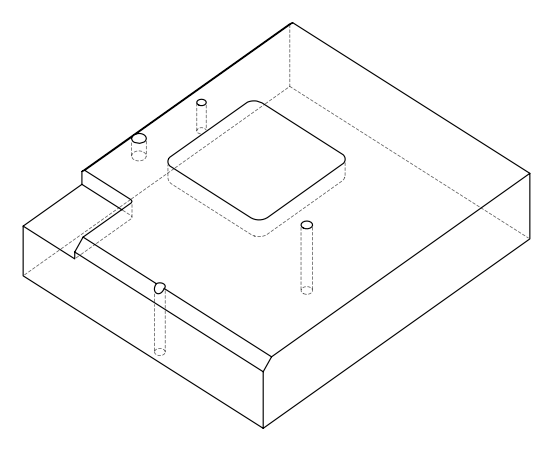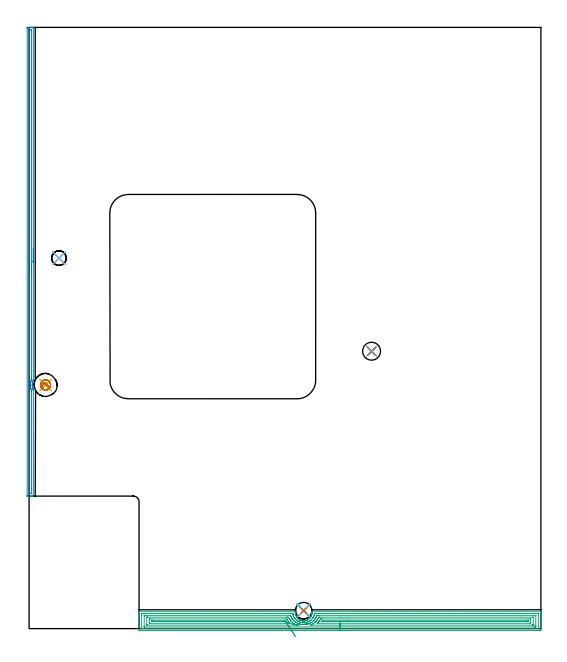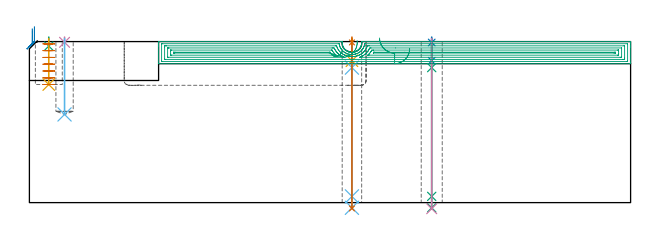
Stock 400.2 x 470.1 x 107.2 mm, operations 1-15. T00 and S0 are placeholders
(PLAN: 17 operations, 12 tool changes, 94.2 min)
(1 SPOT_DRILL | STEP1HOLE | NXT0321_9005460120000 | 0.03 min | 0 mm3)
(2 SPOT_DRILL_1 | STEP1HOLE_1 | NXT0321_9005460120000 | 0.03 min | 3 mm3)
(3 SPOT_DRILL_2 | STEP1POCKET | NXT0321_9005460120000 | 0.05 min | 182 mm3)
(4 SPOT_DRILL_3 | STEP1POCKET_1 | NXT0321_9005460120000 | 0.03 min | 1 mm3)
(5 DRILL_BLIND_HOLE_INTO_CENTER | STEP1HOLE | NXT0301_056 | 0.06 min | 657 mm3)
(6 GUN_DRILL_THROUGH_HOLE | STEP1HOLE | UGT0307_005 | 0.52 min | 5117 mm3)
(7 DRILL_TO_ENLARGE_THROUGH_HOLE | STEP1HOLE | NXT0301_101 | 0.45 min | 8404 mm3)
(8 DRILL_BLIND_HOLE_INTO_CENTER_1 | STEP1HOLE_1 | NXT0301_056 | 0.06 min | 659 mm3)
(9 GUN_DRILL_THROUGH_HOLE_1 | STEP1HOLE_1 | UGT0307_005 | 0.53 min | 5120 mm3)
(10 DRILL_TO_ENLARGE_THROUGH_HOLE_1 | STEP1HOLE_1 | NXT0301_104 | 0.45 min | 10671 mm3)
(11 DRILL_BLIND_HOLE_INTO_CENTER_2 | STEP1POCKET | NXT0301_128 | 0.12 min | 2915 mm3)
(12 DRILL_BLIND_HOLE_INTO_CENTER_3 | STEP1POCKET_1 | NXT0301_086 | 0.2 min | 4869 mm3)
(13 MILL_ROUGH_BLIND_HOLE_CONTOUR | STEP1POCKET | NXT0201_013 | Spiral | 1.2 min | 4091 mm3)
(14 AREA_MILL | FG_CHAMFER_SURFACE | UGT0205_001 | 6.05 min | 4257 mm3)
(15 AREA_MILL_1 | FG_CHAMFER_SURFACE_1 | UGT0205_001 | 15.18 min | 34493 mm3)
(16 MILL_CORNER_NOTCH_RECTANGULAR | CORNER_NOTCH_RECTANGULAR | NXT0201_009 | Follow Part, ap 2, ae 75% | 51.94 min | 229844 mm3)
(17 MILL_RECTANGULAR_POCKET | POCKET_RECTANGULAR_STRAIGHT | NXT0201_007 | Follow Part, ap 6.25, ae 75% | 17.32 min | 741910 mm3)
(TOOL NXT0321_9005460120000 | NC Spot Drill, 142deg, 12mm, Carbide, Uncoated | D12 PA142 FL30 Z2)
(TOOL NXT0301_056 | Carbide Drill 8.5mm [860.1-0850-026A1-MM 2214] | D8.5 PA140 FL47 Z2)
(TOOL UGT0307_005 | Gun Drill 8.3 mm | D8.3 PA130 FL24 Z1)
(TOOL NXT0301_101 | Carbide Drill 13mm [860.1-1300-104A1-MM 2214] | D13 PA140 FL123 Z2)
(TOOL NXT0301_104 | Carbide Drill 14mm [860.1-1400-112A1-MM 2214] | D14 PA140 FL123 Z2)
(TOOL NXT0301_128 | Carbide Drill 12mm [861.1-1200-036A1-GP GC34] | D12 PA150 FL37.4 Z2)
(TOOL NXT0301_086 | Carbide Drill 11.5mm [860.1-1150-035A1-MM 2214] | D11.5 PA140 FL55 Z2)
(TOOL NXT0201_013 | ENDMILL 10mm | D10 FL30 Z4)
(TOOL UGT0205_001 | Chamfer Mill 20 x 3 x 45 deg. | D20 FL50 Z2)
(TOOL NXT0201_009 | ENDMILL 8mm [2P460-0800-NA 1630] | D8 FL26 Z6)
(TOOL NXT0201_007 | ENDMILL 25mm [R216.25-25050GCK54P 1620] | D25 R3 FL54 Z5)
(OP 1 SPOT_DRILL)
G17 G21 G94 G90
T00 M6
G54
G17 G0 G90 X214.7 Y14. S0 M3
G43 Z117.2 H0
G94 G81 G98 Z106.64 F250. R110.2
G80
M5
M2
(OP 2 SPOT_DRILL_1)
G17 G21 G94 G90
T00 M6
G54
G17 G0 G90 X267.8 Y216.9 S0 M3
G43 Z117.2 H0
G94 G81 G98 Z106.597 F250. R110.2
G80
M5
M2
(OP 3 SPOT_DRILL_2)
G17 G21 G94 G90
T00 M6
G54
G17 G0 G90 X12.9 Y190.5 S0 M3
G43 Z117.2 H0
G94 G81 G98 Z104.2 F250. R110.2
G80
M5
M2
(OP 4 SPOT_DRILL_3)
G17 G21 G94 G90
T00 M6
G54
G17 G0 G90 X23.4 Y289.7 S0 M3
G43 Z117.2 H0
G94 G81 G98 Z106.705 F250. R110.2
G80
M5
M2
(OP 5 DRILL_BLIND_HOLE_INTO_CENTER)
G17 G21 G94 G90
T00 M6
G54
G17 G0 G90 X214.7 Y14. S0 M3
G43 Z117.2 H1
G94 G81 G98 Z94.45 F250. R109.2
G80
M5
M2
(OP 6 GUN_DRILL_THROUGH_HOLE)
G17 G21 G94 G90
T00 M6
G54
G17 G0 G90 X214.7 Y14. M8
G43 Z117.2 H0
Z104.248
S716 M3
G94 G1 Z89.875 F125. M26
G4 X.084
Z4.15 F250.
G4 X.084
Z-3.435 F125.
G4 X.084
M5
M9
G0 Z104.248
Z117.2
M2
(OP 7 DRILL_TO_ENLARGE_THROUGH_HOLE)
G17 G21 G94 G90
T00 M6
G54
G17 G0 G90 X214.7 Y14. S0 M3
G43 Z117.2 H1
G94 G73 G98 Z-3.866 F250. Q12.341 R109.2
G80
M5
M2
(OP 8 DRILL_BLIND_HOLE_INTO_CENTER_1)
G17 G21 G94 G90
T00 M6
G54
G17 G0 G90 X267.8 Y216.9 S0 M3
G43 Z117.2 H1
G94 G81 G98 Z94.45 F250. R109.2
G80
M5
M2
(OP 9 GUN_DRILL_THROUGH_HOLE_1)
G17 G21 G94 G90
T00 M6
G54
G17 G0 G90 X267.8 Y216.9 M8
G43 Z117.2 H0
Z104.885
S716 M3
G94 G1 Z89.875 F125. M26
G4 X.084
Z4.15 F250.
G4 X.084
Z-3.435 F125.
G4 X.084
M5
M9
G0 Z104.885
Z117.2
M2
(OP 10 DRILL_TO_ENLARGE_THROUGH_HOLE_1)
G17 G21 G94 G90
T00 M6
G54
G17 G0 G90 X267.8 Y216.9 S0 M3
G43 Z117.2 H1
G94 G73 G98 Z-4.048 F250. Q13.906 R109.2
G80
M5
M2
(OP 11 DRILL_BLIND_HOLE_INTO_CENTER_2)
G17 G21 G94 G90
T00 M6
G54
G17 G0 G90 X12.9 Y190.5 S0 M3
G43 Z117.2 H1
G94 G81 G98 Z78.6 F250. R109.2
G80
M5
M2
(OP 12 DRILL_BLIND_HOLE_INTO_CENTER_3)
G17 G21 G94 G90
T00 M6
G54
G17 G0 G90 X23.4 Y289.7 S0 M3
G43 Z117.2 H1
G94 G81 G98 Z58.7 F250. R109.2
G80
M5
M2
(OP 13 MILL_ROUGH_BLIND_HOLE_CONTOUR)
G17 G21 G94 G90
T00 M6
G54
G17 G0 G90 X12.9 Y190.5 S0 M3
G43 Z117.2 H0
Z105.686
G94 G3 X13.271 Y191.583 R0.605 F250.
X11.339 Y191.71 R1.729
X10.327 Y188.287 R2.604
X13.882 Y186.674 R3.115
X16.726 Y191.482 R3.95
X13.882 Y186.674 R-3.95
X15.304 Y189.078 R1.975
X12.9 Y190.5 R1.975
G0 Z101.171
G3 X13.271 Y191.583 R0.605
X11.339 Y191.71 R1.729
X10.327 Y188.287 R2.604
X13.882 Y186.674 R3.115
X16.726 Y191.482 R3.95
X13.882 Y186.674 R-3.95
X15.304 Y189.078 R1.975
X12.9 Y190.5 R1.975
G0 Z96.657
G3 X13.271 Y191.583 R0.605
X11.339 Y191.71 R1.729
X10.327 Y188.287 R2.604
X13.882 Y186.674 R3.115
X16.726 Y191.482 R3.95
X13.882 Y186.674 R-3.95
X15.304 Y189.078 R1.975
X12.9 Y190.5 R1.975
G0 Z92.143
G3 X13.271 Y191.583 R0.605
X11.339 Y191.71 R1.729
X10.327 Y188.287 R2.604
X13.882 Y186.674 R3.115
X16.726 Y191.482 R3.95
X13.882 Y186.674 R-3.95
X15.304 Y189.078 R1.975
X12.9 Y190.5 R1.975
G0 Z87.629
G3 X13.271 Y191.583 R0.605
X11.339 Y191.71 R1.729
X10.327 Y188.287 R2.604
X13.882 Y186.674 R3.115
X16.726 Y191.482 R3.95
X13.882 Y186.674 R-3.95
X15.304 Y189.078 R1.975
X12.9 Y190.5 R1.975
G0 Z83.114
G3 X13.271 Y191.583 R0.605
X11.339 Y191.71 R1.729
X10.327 Y188.287 R2.604
X13.882 Y186.674 R3.115
X16.726 Y191.482 R3.95
X13.882 Y186.674 R-3.95
X15.304 Y189.078 R1.975
X12.9 Y190.5 R1.975
G0 Z78.6
G3 X13.271 Y191.583 R0.605
X11.339 Y191.71 R1.729
X10.327 Y188.287 R2.604
X13.882 Y186.674 R3.115
X16.726 Y191.482 R3.95
X13.882 Y186.674 R-3.95
X15.304 Y189.078 R1.975
X12.9 Y190.5 R1.975
G0 Z117.2
M5
M2
(OP 14 AREA_MILL)
G17 G21 G94 G90
T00 M6
G54
G17 G0 G90 X3.3 Y296.728 S1061 M3
G43 Z117.2 H0
G94 G1 Y296.69 Z116.328 F250.
Y296.576 Z115.463
Y296.387 Z114.612
Y296.125 Z113.78
Y295.791 Z112.974
Y295.388 Z112.2
Y294.92 Z111.464
Y294.389 Z110.772
Y293.799 Z110.129
Y293.156 Z109.539
Y292.464 Z109.008
Y291.728 Z108.54
Y290.954 Z108.137
Y290.148 Z107.803
Y289.316 Z107.541
Y288.465 Z107.352
Y287.6 Z107.238
Y286.728 Z107.2
Y194.416
X3.293 Y194.311 Z107.192
X3.289 Y194.281 Z107.188
X3.281 Y194.264 Z107.18
X3.138 Y193.926 Z107.038
X3. Y193.571 Z106.9
X2.911 Y193.302 Z106.81
X2.854 Y193.126 Z106.75
X2.729 Y192.678 Z106.623
X2.718 Y192.63 Z106.612
X2.686 Y192.494 Z106.584
X2.648 Y192.327 Z106.547
X2.627 Y192.233 Z106.525
X2.609 Y192.126 Z106.507
X2.552 Y191.785 Z106.445
X2.546 Y191.737 Z106.439
X2.496 Y191.339 Z106.393
X2.49 Y191.262 Z106.388
X2.481 Y191.107 Z106.373
X2.463 Y190.867 Z106.361
X2.454 Y190.558 Z106.349
X2.459 Y190.223 Z106.356
X2.465 Y190.086 Z106.363
X2.47 Y190. Z106.365
X2.473 Y189.975 Z106.366
X2.495 Y189.689 Z106.395
X2.507 Y189.553 Z106.407
X2.567 Y189.107 Z106.466
X2.651 Y188.66 Z106.547
X2.756 Y188.215 Z106.653
X2.771 Y188.164 Z106.668
X2.886 Y187.767 Z106.786
X2.915 Y187.683 Z106.815
X3.041 Y187.322 Z106.937
X3.062 Y187.271 Z106.957
X3.16 Y187.021 Z107.058
X3.285 Y186.727 Z107.184
X3.303 Y186.681 Z107.193
X3.3 Y186.381 Z107.2
Y103.768
X3.297 Y103.61 Z107.188
X3.24 Y103.607 Z107.131
X2.839 Y103.6 Z106.738
X2.464 Z106.364
X1.793 Z105.688
X0.564 Z104.461
X0.007 Z103.901
X-0.607 Z103.288
X-1.496 Y103.602 Z102.4
X-1.497 Y103.604 Z102.399
X-1.5 Y104.214 Z102.4
Y469.486
X-1.496 Y470.096
Y470.097
X-0.886 Y470.1 Z103.009
X-0.607 Z103.288
X1.793 Z105.688
X2.464 Z106.364
X2.839 Z106.738
X3.24 Y470.093 Z107.131
X3.297 Y470.09 Z107.188
X3.3 Y469.932 Z107.2
Y286.728
X1.886 Z105.786
X1.885 Y195.217 Z105.785
X1.884 Y195.124 Z105.784
X1.879 Y194.939 Z105.779
X1.873 Y194.845 Z105.773
X1.721 Y194.416 Z105.621
X1.525 Y193.791 Z105.425
X1.449 Y193.523 Z105.349
X1.341 Y193.082 Z105.241
X1.246 Y192.63 Z105.146
X1.216 Y192.472 Z105.116
X1.194 Y192.335 Z105.094
X1.115 Y191.737 Z105.015
X1.095 Y191.542 Z104.995
X1.052 Y190.843 Z104.952
X1.048 Y190.696 Z104.948
X1.06 Y189.95 Z104.96
X1.069 Y189.782 Z104.969
X1.139 Y189.057 Z105.039
X1.154 Y188.93 Z105.054
X1.176 Y188.781 Z105.076
X1.286 Y188.164 Z105.186
X1.401 Y187.663 Z105.301
X1.508 Y187.271 Z105.408
X1.612 Y186.922 Z105.512
X1.792 Y186.379 Z105.692
X1.879 Y186.131 Z105.779
X1.886 Y185.485 Z105.786
X1.885 Y105.908 Z105.785
X1.884 Y105.815 Z105.784
X1.879 Y105.631 Z105.779
X1.875 Y105.608 Z105.775
X1.867 Y105.606 Z105.767
X1.843 Y105.603 Z105.743
X1.793 Y105.601 Z105.693
X0.407 Y105.6 Z104.307
X0.007 Y105.604 Z103.907
X-0.05 Y105.606 Z103.85
X-0.078 Y105.609 Z103.822
X-0.081 Y105.722 Z103.819
X-0.085 Y105.908 Z103.815
X-0.086 Y106. Z103.814
Y106.093
X-0.085 Y467.792 Z103.815
X-0.084 Y467.885 Z103.816
X-0.079 Y468.069 Z103.821
X-0.075 Y468.092 Z103.825
X-0.067 Y468.094 Z103.833
X-0.043 Y468.097 Z103.857
X0.007 Y468.099 Z103.907
X1.393 Y468.1 Z105.293
X1.793 Y468.096 Z105.693
X1.85 Y468.094 Z105.75
X1.878 Y468.091 Z105.778
X1.881 Y467.977 Z105.781
X1.885 Y467.792 Z105.785
Y467.7
X1.886 Y467.607 Z105.786
Y286.728
Y285.857 Z105.824
Y284.992 Z105.938
Y284.14 Z106.126
Y283.308 Z106.389
Y282.502 Z106.723
Y281.728 Z107.125
Y280.992 Z107.594
Y280.3 Z108.125
Y279.657 Z108.715
Y279.068 Z109.358
Y278.537 Z110.05
Y278.068 Z110.786
Y277.665 Z111.559
Y277.331 Z112.365
Y277.069 Z113.197
Y276.88 Z114.049
Y276.766 Z114.914
Y276.728 Z115.786
G0 Z117.2
M5
M2
(OP 15 AREA_MILL_1)
G17 G21 G94 G90
T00 M6
G54
G17 G0 G90 X253.1 Y-1.5 S1061 M3
G43 Z117.2 H0
Z102.5
G94 G1 X253.062 Z101.628 F250.
X252.948 Z100.763
X252.759 Z99.912
X252.497 Z99.08
X252.163 Z98.274
X251.76 Z97.5
X251.292 Z96.764
X250.76 Z96.072
X250.171 Z95.429
X249.528 Z94.84
X248.836 Z94.308
X248.1 Z93.84
X247.326 Z93.437
X246.52 Z93.103
X245.688 Z92.841
X244.837 Z92.652
X243.972 Z92.538
X243.1 Z92.5
X86.629
X86.091 Y-1.494 Z92.504
X86.01 Y-1.492 Z92.506
X86. Y-1.405 Z92.592
Y10.222 Z104.217
Y11.616 Z105.612
Y11.971 Z105.966
Y12.683 Z106.682
Y12.912 Z106.912
X86.001 Y13.057 Z107.049
X86.005 Y13.142 Z107.134
X86.01 Y13.197 Z107.188
X86.182 Y13.2 Z107.2
X208.229
X208.232 Y13.197 Z107.197
X208.235 Y13.193 Z107.193
X208.229 Y13.048 Z107.048
X208.213 Y12.691 Z106.691
X208.212 Y12.246 Z106.246
X208.226 Y11.978 Z105.978
X208.25 Y11.71 Z105.71
X208.31 Y11.356 Z105.355
X208.367 Y11.097 Z105.095
X208.408 Y10.909 Z104.908
X208.517 Y10.535 Z104.534
X208.537 Y10.466 Z104.465
X208.704 Y10.017 Z104.016
X208.902 Y9.577 Z103.574
X209.018 Y9.352 Z103.349
X209.123 Y9.167 Z103.165
X209.143 Y9.132 Z103.13
X209.295 Y8.911 Z102.907
X209.421 Y8.725 Z102.724
X209.449 Y8.685 Z102.685
X209.615 Y8.473 Z102.472
X209.732 Y8.323 Z102.323
X209.778 Y8.27 Z102.27
X210.037 Y7.974 Z101.974
X210.104 Y7.909 Z101.909
X210.221 Y7.796 Z101.794
X210.568 Y7.493 Z101.493
X210.912 Y7.228 Z101.226
X210.931 Y7.213 Z101.212
X211.399 Y6.907 Z100.903
X211.609 Y6.788 Z100.786
X211.732 Y6.724 Z100.723
X211.824 Y6.677 Z100.675
X211.988 Y6.606 Z100.604
X212.253 Y6.492 Z100.487
X212.268 Y6.486 Z100.481
X212.408 Y6.433 Z100.431
X212.564 Y6.376 Z100.374
X212.7 Y6.326 Z100.324
X212.718 Y6.319 Z100.317
X213.163 Y6.195 Z100.193
X213.513 Y6.122 Z100.119
X213.594 Y6.106 Z100.1
X213.611 Y6.102 Z100.097
X213.955 Y6.051 Z100.048
X214.229 Y6.023 Z100.021
X214.237 Y6.022 Z100.02
X214.299 Y6.016 Z100.012
X214.376 Y6.015 Z100.006
X214.505 Y6.009 Z100.001
X214.878
X214.914 Y6.01 Z100.002
X215.022 Y6.013 Z100.01
X215.101 Y6.016 Z100.013
X215.382 Y6.046 Z100.039
X215.399 Y6.048 Z100.041
X215.66 Y6.086 Z100.08
X215.805 Y6.106 Z100.104
X215.847 Y6.112 Z100.11
X216.292 Y6.207 Z100.206
X216.741 Y6.34 Z100.338
X216.886 Y6.393 Z100.392
X216.994 Y6.433 Z100.431
X217.171 Y6.5 Z100.495
X217.186 Y6.505 Z100.5
X217.497 Y6.646 Z100.645
X217.599 Y6.693 Z100.692
X217.659 Y6.724 Z100.723
X218.004 Y6.906 Z100.903
X218.065 Y6.944 Z100.94
X218.079 Y6.953 Z100.95
X218.443 Y7.201 Z101.2
X218.536 Y7.266 Z101.263
X218.588 Y7.307 Z101.303
X218.973 Y7.608 Z101.608
X219.177 Y7.795 Z101.795
X219.406 Y8.037 Z102.036
X219.532 Y8.169 Z102.169
X219.791 Y8.473 Z102.47
X219.853 Y8.544 Z102.543
X219.867 Y8.56 Z102.559
X219.958 Y8.685 Z102.685
X220.104 Y8.911 Z102.91
X220.242 Y9.124 Z103.123
X220.366 Y9.348 Z103.346
X220.492 Y9.576 Z103.574
X220.558 Y9.718 Z103.716
X220.76 Y10.157 Z104.157
X220.866 Y10.466 Z104.465
X220.992 Y10.909 Z104.908
X221.033 Y11.097 Z105.096
X221.089 Y11.356 Z105.355
X221.153 Y11.8 Z105.8
X221.166 Y11.971 Z105.971
X221.186 Y12.246 Z106.246
X221.188 Y12.691 Z106.691
X221.18 Y12.846 Z106.845
X221.168 Y13.158 Z107.157
X221.174 Y13.195 Z107.193
X221.194 Y13.2 Z107.2
X400.018
X400.19 Y13.197 Z107.188
X400.197 Y13.059 Z107.051
X400.2 Y12.912 Z106.912
Y12.683 Z106.682
Y11.971 Z105.966
Y10.741 Z104.738
Y10.222 Z104.217
Y9.607 Z103.603
Y-0.887 Z93.111
X400.196 Y-1.146 Z92.852
X400.19 Y-1.493 Z92.504
X399.93 Y-1.497 Z92.502
X399.571 Y-1.5 Z92.5
X243.1
Y-0.086 Z93.914
X88.227 Y-0.085 Z93.915
X88.06 Y-0.083 Z93.917
X88.02 Y-0.08 Z93.92
X88.01 Y-0.077 Z93.923
X88.007 Y-0.066 Z93.934
X88.003 Y-0.032 Z93.968
X88. Y0.136 Z94.136
Y11.504 Z105.504
X88.003 Y11.641 Z105.641
X88.007 Y11.749 Z105.749
X88.01 Y11.778 Z105.778
X88.023 Y11.78 Z105.78
X88.065 Y11.782 Z105.782
X88.417 Y11.785 Z105.785
X88.607 Y11.786 Z105.786
X205.737
X206.007 Y11.784 Z105.784
X206.142 Y11.782 Z105.782
X206.208 Y11.779 Z105.779
X206.231 Y11.774 Z105.774
X206.236 Y11.745 Z105.745
X206.322 Y11.213 Z105.213
X206.346 Y11.097 Z105.097
X206.441 Y10.658 Z104.658
X206.573 Y10.222 Z104.222
X206.631 Y10.037 Z104.037
X206.795 Y9.619 Z103.619
X206.916 Y9.348 Z103.348
X207.049 Y9.061 Z103.061
X207.335 Y8.531 Z102.531
X207.373 Y8.473 Z102.473
X207.446 Y8.365 Z102.365
X208.025 Y7.599 Z101.599
X208.229 Y7.364 Z101.364
X208.547 Y7.031 Z101.031
X208.887 Y6.724 Z100.724
X209.123 Y6.523 Z100.523
X209.306 Y6.381 Z100.381
X209.523 Y6.218 Z100.218
X209.918 Y5.948 Z99.948
X210.018 Y5.882 Z99.882
X210.03 Y5.874 Z99.874
X210.072 Y5.85 Z99.85
X210.614 Y5.559 Z99.559
X210.912 Y5.421 Z99.421
X211.204 Y5.294 Z99.294
X211.666 Y5.112 Z99.112
X211.806 Y5.061 Z99.061
X211.843 Y5.049 Z99.049
X212.091 Y4.975 Z98.975
X212.7 Y4.823 Z98.823
X212.899 Y4.781 Z98.781
X213.594 Y4.666 Z98.666
X213.949 Y4.628 Z98.628
X214.488 Y4.598 Z98.598
X214.875 Y4.597 Z98.597
X215.382 Y4.622 Z98.622
X215.71 Y4.655 Z98.655
X216.276 Y4.737 Z98.737
X216.48 Y4.777 Z98.777
X216.791 Y4.843 Z98.843
X217.171 Y4.935 Z98.935
X217.203 Y4.944 Z98.944
X217.309 Y4.975 Z98.975
X217.951 Y5.198 Z99.198
X218.065 Y5.24 Z99.24
X218.497 Y5.427 Z99.427
X218.959 Y5.653 Z99.653
X219.322 Y5.85 Z99.85
X219.638 Y6.06 Z100.06
X219.853 Y6.207 Z100.207
X220.153 Y6.431 Z100.431
X220.522 Y6.724 Z100.724
X220.641 Y6.828 Z100.828
X220.747 Y6.926 Z100.926
X221.079 Y7.274 Z101.274
X221.374 Y7.599 Z101.599
X221.496 Y7.74 Z101.74
X221.641 Y7.918 Z101.918
X221.867 Y8.253 Z102.253
X222.01 Y8.473 Z102.473
X222.201 Y8.801 Z102.801
X222.489 Y9.348 Z103.348
X222.504 Y9.378 Z103.378
X222.535 Y9.446 Z103.446
X222.756 Y10.006 Z104.006
X222.826 Y10.222 Z104.222
X222.957 Y10.685 Z104.685
X223.046 Y11.097 Z105.097
X223.147 Y11.695 Z105.695
X223.159 Y11.755 Z105.755
X223.164 Y11.777 Z105.777
X223.234 Y11.78 Z105.78
X223.429 Y11.784 Z105.784
X223.62 Y11.785 Z105.785
X397.973
X398.14 Y11.783 Z105.783
X398.18 Y11.78 Z105.78
X398.19 Y11.777 Z105.777
X398.193 Y11.766 Z105.766
X398.197 Y11.732 Z105.732
X398.2 Y11.564 Z105.564
Y0.195 Z94.195
X398.197 Y0.059 Z94.059
X398.193 Y-0.049 Z93.951
X398.19 Y-0.078 Z93.922
X398.177 Y-0.08 Z93.92
X398.135 Y-0.082 Z93.918
X397.783 Y-0.085 Z93.915
X397.593 Y-0.086 Z93.914
X243.1
Y1.328 Z95.328
X90.357 Y1.329 Z95.329
X90.205 Y1.33 Z95.33
X90.054 Y1.334 Z95.334
X90.017 Y1.335 Z95.335
X90.01 Y1.358 Z95.358
X90.005 Y1.411 Z95.411
X90.002 Y1.478 Z95.478
X90. Y1.678 Z95.678
Y9.548 Z103.548
X90.005 Y10.222 Z104.222
X90.009 Y10.322 Z104.322
X90.012 Y10.365 Z104.365
X90.057 Y10.367 Z104.367
X90.205 Y10.369 Z104.369
X90.947 Y10.371 Z104.371
X91.099
X203.911
X204.216 Y10.369 Z104.369
X204.419 Y10.365 Z104.365
X204.475 Y10.362 Z104.362
X204.48 Y10.352 Z104.352
X204.492 Y10.325 Z104.325
X204.524 Y10.222 Z104.222
X204.653 Y9.803 Z103.803
X204.827 Y9.348 Z103.348
X204.936 Y9.071 Z103.071
X205.226 Y8.473 Z102.473
X205.547 Y7.909 Z101.909
X205.767 Y7.599 Z101.599
X206.347 Y6.817 Z100.817
X206.427 Y6.724 Z100.724
X206.441 Y6.709 Z100.709
X206.867 Y6.263 Z100.263
X207.305 Y5.85 Z99.85
X207.335 Y5.823 Z99.823
X207.543 Y5.646 Z99.646
X208.119 Y5.211 Z99.211
X208.229 Y5.132 Z99.132
X208.469 Y4.975 Z98.975
X208.869 Y4.726 Z98.726
X209.123 Y4.584 Z98.584
X209.412 Y4.428 Z98.428
X209.942 Y4.175 Z98.175
X210.018 Y4.142 Z98.142
X210.116 Y4.101 Z98.101
X210.912 Y3.802 Z97.802
X211.358 Y3.664 Z97.664
X211.806 Y3.549 Z97.549
X212.137 Y3.466 Z97.466
X212.538 Y3.385 Z97.385
X212.7 Y3.358 Z97.358
X213.119 Y3.292 Z97.292
X213.591 Y3.229 Z97.229
X213.616 Y3.226 Z97.226
X214.488 Y3.181 Z97.181
X214.536 Y3.179 Z97.179
X214.96 Y3.185 Z97.185
X215.382 Y3.198 Z97.198
X215.41 Y3.199 Z97.199
X215.78 Y3.226 Z97.226
X216.221 Y3.28 Z97.28
X216.276 Y3.288 Z97.288
X216.985 Y3.408 Z97.408
X217.171 Y3.447 Z97.447
X217.709 Y3.574 Z97.574
X218.065 Y3.672 Z97.672
X218.393 Y3.78 Z97.78
X218.959 Y3.973 Z97.973
X219.053 Y4.009 Z98.009
X219.276 Y4.101 Z98.101
X219.669 Y4.281 Z98.281
X219.853 Y4.369 Z98.369
X220.26 Y4.577 Z98.577
X220.747 Y4.853 Z98.853
X220.823 Y4.901 Z98.901
X220.935 Y4.975 Z98.975
X221.345 Y5.265 Z99.265
X221.641 Y5.487 Z99.487
X222.094 Y5.85 Z99.85
X222.322 Y6.059 Z100.059
X222.535 Y6.268 Z100.268
X222.759 Y6.505 Z100.505
X222.958 Y6.724 Z100.724
X223.174 Y6.974 Z100.974
X223.429 Y7.284 Z101.284
X223.56 Y7.471 Z101.471
X223.644 Y7.599 Z101.599
X223.903 Y8.01 Z102.01
X224.165 Y8.473 Z102.473
X224.22 Y8.575 Z102.575
X224.323 Y8.777 Z102.777
X224.5 Y9.176 Z103.176
X224.569 Y9.348 Z103.348
X224.745 Y9.81 Z103.81
X224.88 Y10.222 Z104.222
X224.926 Y10.362 Z104.362
X225.069 Y10.367 Z104.367
X225.218 Y10.369 Z104.369
X225.959 Y10.371 Z104.371
X226.112
X395.843
X395.995 Y10.37 Z104.37
X396.146 Y10.366 Z104.366
X396.183 Y10.365 Z104.365
X396.19 Y10.342 Z104.342
X396.195 Y10.289 Z104.289
X396.198 Y10.222 Z104.222
X396.2 Y10.022 Z104.022
Y2.151 Z96.151
X396.195 Y1.478 Z95.478
X396.192 Y1.378 Z95.378
X396.188 Y1.335 Z95.335
X396.143 Y1.333 Z95.333
X395.995 Y1.331 Z95.331
X395.253 Y1.329 Z95.329
X395.101 Y1.328 Z95.328
X243.1
Y2.743 Z96.743
X220.183
X220.084 Y2.744 Z96.744
X220.023 Y2.747 Z96.747
X219.999 Y2.75 Z96.75
X220.002 Y2.751 Z96.751
X220.094 Y2.794 Z96.794
X220.747 Y3.084 Z97.084
X220.845 Y3.131 Z97.131
X221.04 Y3.226 Z97.226
X221.432 Y3.431 Z97.431
X221.641 Y3.546 Z97.546
X221.998 Y3.752 Z97.752
X222.535 Y4.1 Z98.1
X223.044 Y4.478 Z98.478
X223.429 Y4.776 Z98.776
X223.54 Y4.867 Z98.867
X223.665 Y4.975 Z98.975
X224.002 Y5.29 Z99.29
X224.323 Y5.61 Z99.61
X224.441 Y5.735 Z99.735
X224.545 Y5.85 Z99.85
X224.853 Y6.206 Z100.206
X225.218 Y6.644 Z100.644
X225.252 Y6.691 Z100.691
X225.275 Y6.724 Z100.724
X225.39 Y6.893 Z100.893
X225.823 Y7.599 Z101.599
X226.112 Y8.116 Z102.116
X226.232 Y8.356 Z102.356
X226.289 Y8.473 Z102.473
X226.518 Y8.95 Z102.95
X227.006 Y8.954 Z102.954
X227.406 Y8.956 Z102.956
X243.807 Y8.957 Z102.957
X394.051
X394.101 Y8.956 Z102.956
X394.154 Y8.953 Z102.953
X394.188 Y8.951 Z102.951
X394.19 Y8.905 Z102.905
X394.2 Y8.48 Z102.48
Y3.233 Z97.233
X394.19 Y2.793 Z96.793
X394.183 Y2.749 Z96.749
X394.104 Y2.747 Z96.747
X393.972 Y2.744 Z96.744
X393.807 Y2.743 Z96.743
X393.312
X243.1
Y4.157 Z98.157
X226.054
X225.374 Y4.164 Z98.164
X225.33 Y4.165 Z98.165
X225.352 Y4.189 Z98.189
X225.408 Y4.245 Z98.245
X225.685 Y4.518 Z98.518
X226.123 Y4.964 Z98.964
X226.133 Y4.975 Z98.975
X226.533 Y5.438 Z99.438
X226.879 Y5.85 Z99.85
X226.935 Y5.919 Z99.919
X227.006 Y6.013 Z100.013
X227.29 Y6.446 Z100.446
X227.467 Y6.724 Z100.724
X227.629 Y6.99 Z100.99
X227.9 Y7.45 Z101.45
X227.964 Y7.537 Z101.537
X228.794 Y7.543 Z101.543
X228.851
X391.581
X391.959 Y7.54 Z101.54
X392.147 Y7.538 Z101.538
X392.185 Y7.536 Z101.536
X392.19 Y7.506 Z101.506
X392.194 Y7.451 Z101.451
X392.2 Y6.938 Z100.938
Y4.975 Z98.975
X392.198 Y4.316 Z98.316
X392.194 Y4.22 Z98.22
X392.19 Y4.168 Z98.168
X392.151 Y4.164 Z98.164
X391.943 Y4.161 Z98.161
X391.524 Y4.157 Z98.157
X243.1
Y5.571 Z99.571
X229.078 Y5.572 Z99.572
X229.016 Y5.573 Z99.573
X228.981 Y5.576 Z99.576
X228.944 Y5.581 Z99.581
X228.964 Y5.62 Z99.62
X228.988 Y5.66 Z99.66
X229.11 Y5.85 Z99.85
X229.25 Y6.065 Z100.065
X229.277 Y6.102 Z100.102
X229.29 Y6.116 Z100.116
X229.31 Y6.122 Z100.122
X229.407 Y6.125 Z100.125
X229.688 Y6.128 Z100.128
X249.882 Y6.129 Z100.129
X389.452 Y6.128 Z100.128
X389.736 Y6.126 Z100.126
X390.021 Y6.122 Z100.122
X390.19 Y6.116 Z100.116
X390.193 Y6.001 Z100.001
X390.194 Y5.85 Z99.85
X390.19 Y5.624 Z99.624
X390.183 Y5.578 Z99.578
X390.116 Y5.575 Z99.575
X390.019 Y5.573 Z99.573
X389.736 Y5.572 Z99.572
X389.127 Y5.571 Z99.571
X243.1
X242.228 Z99.609
X241.364 Z99.723
X240.512 Z99.912
X239.68 Z100.174
X238.874 Z100.508
X238.1 Z100.911
X237.364 Z101.38
X236.672 Z101.911
X236.029 Z102.5
X235.44 Z103.143
X234.909 Z103.835
X234.44 Z104.571
X234.037 Z105.345
X233.703 Z106.151
X233.441 Z106.983
X233.252 Z107.835
X233.138 Z108.699
X233.1 Z109.571
G0 X218.155 Y3.759 Z107.825
G1 X218.216 Y3.766 Z106.955
X218.201 Y3.765 Z106.082
X218.112 Y3.754 Z105.215
X217.947 Y3.735 Z104.358
X217.709 Y3.708 Z103.519
X217.399 Y3.672 Z102.705
X217.02 Y3.628 Z101.92
X216.574 Y3.577 Z101.172
X216.065 Y3.518 Z100.466
X215.497 Y3.452 Z99.807
X214.874 Y3.38 Z99.201
X214.201 Y3.302 Z98.651
X213.483 Y3.219 Z98.163
X212.725 Y3.132 Z97.739
X211.934 Y3.041 Z97.383
X211.115 Y2.946 Z97.099
X210.274 Y2.849 Z96.887
X209.418 Y2.75 Z96.75
X209.405 Y2.748 Z96.748
X209.306 Y2.744 Z96.744
X209.25 Y2.743 Z96.743
X209.123
X92.149
X92.099 Y2.744 Z96.744
X92.046 Y2.746 Z96.746
X92.012 Y2.749 Z96.749
X92.01 Y2.795 Z96.795
X92. Y3.22 Z97.22
Y8.467 Z102.467
X92.01 Y8.907 Z102.907
X92.017 Y8.951 Z102.951
X92.097 Y8.953 Z102.953
X92.228 Y8.956 Z102.956
X92.393 Y8.957 Z102.957
X92.888
X201.476
X201.97 Y8.956 Z102.956
X202.373 Y8.955 Z102.955
X202.865 Y8.95 Z102.95
X203.1 Y8.473 Z102.473
X203.322 Y8.026 Z102.026
X203.567 Y7.599 Z101.599
X203.759 Y7.273 Z101.273
X203.988 Y6.949 Z100.949
X204.155 Y6.724 Z100.724
X204.653 Y6.072 Z100.072
X204.757 Y5.952 Z99.952
X204.85 Y5.85 Z99.85
X205.188 Y5.495 Z99.495
X205.547 Y5.151 Z99.151
X205.744 Y4.975 Z98.975
X206.122 Y4.66 Z98.66
X206.441 Y4.412 Z98.412
X206.868 Y4.101 Z98.101
X207.335 Y3.798 Z97.798
X207.577 Y3.647 Z97.647
X208.107 Y3.346 Z97.346
X208.229 Y3.283 Z97.283
X208.345 Y3.226 Z97.226
X209.123 Y2.879 Z96.879
X209.309 Y2.799 Z96.799
X209.387 Y2.765 Z96.765
X209.418 Y2.75 Z96.75
X204.07 Y4.164 Z98.164
X203.759 Y4.158 Z98.158
X203.701 Y4.157 Z98.157
X94.619
X94.242 Y4.159 Z98.159
X94.053 Y4.162 Z98.162
X94.015 Y4.164 Z98.164
X94.01 Y4.194 Z98.194
X94.006 Y4.249 Z98.249
X94. Y4.762 Z98.762
Y6.724 Z100.724
X94.002 Y7.384 Z101.384
X94.006 Y7.48 Z101.48
X94.01 Y7.532 Z101.532
X94.049 Y7.536 Z101.536
X94.258 Y7.539 Z101.539
X94.676 Y7.543 Z101.543
X201.134
X201.325 Y7.539 Z101.539
X201.415 Y7.536 Z101.536
X201.494 Y7.425 Z101.425
X201.576 Y7.288 Z101.288
X201.822 Y6.87 Z100.87
X201.911 Y6.724 Z100.724
X201.97 Y6.632 Z100.632
X202.555 Y5.85 Z99.85
X202.865 Y5.443 Z99.443
X203.277 Y4.975 Z98.975
X203.759 Y4.479 Z98.479
X204.07 Y4.164 Z98.164
X200.46 Y5.578 Z99.578
X200.182 Y5.575 Z99.575
X199.573 Y5.572 Z99.572
X96.749
X96.464 Y5.574 Z99.574
X96.179 Y5.578 Z99.578
X96.01 Y5.584 Z99.584
X96.006 Y5.699 Z99.699
X96.005 Y5.85 Z99.85
X96.01 Y6.076 Z100.076
X96.017 Y6.122 Z100.122
X96.084 Y6.125 Z100.125
X96.18 Y6.128 Z100.128
X96.464 Y6.129 Z100.129
X97.073
X199.897
X200.04 Y6.127 Z100.127
X200.074 Y6.125 Z100.125
X200.086 Y6.123 Z100.123
X200.118 Y6.082 Z100.082
X200.182 Y5.994 Z99.994
X200.28 Y5.85 Z99.85
X200.46 Y5.578 Z99.578
X200.844 Y5. Z99.049
X201.252 Y4.386 Z98.583
X201.68 Y3.74 Z98.183
X202.127 Y3.067 Z97.852
X202.587 Y2.373 Z97.593
X203.059 Y1.663 Z97.407
X203.537 Y0.942 Z97.296
X204.019 Y0.216 Z97.261
X204.501 Y-0.51 Z97.302
X204.979 Y-1.231 Z97.419
X205.45 Y-1.94 Z97.611
X205.909 Y-2.632 Z97.876
X206.355 Y-3.303 Z98.213
X206.782 Y-3.946 Z98.618
X207.188 Y-4.558 Z99.089
X207.569 Y-5.133 Z99.623
X207.924 Y-5.667 Z100.215
X208.249 Y-6.156 Z100.86
G0 Z117.2
M5
M2
